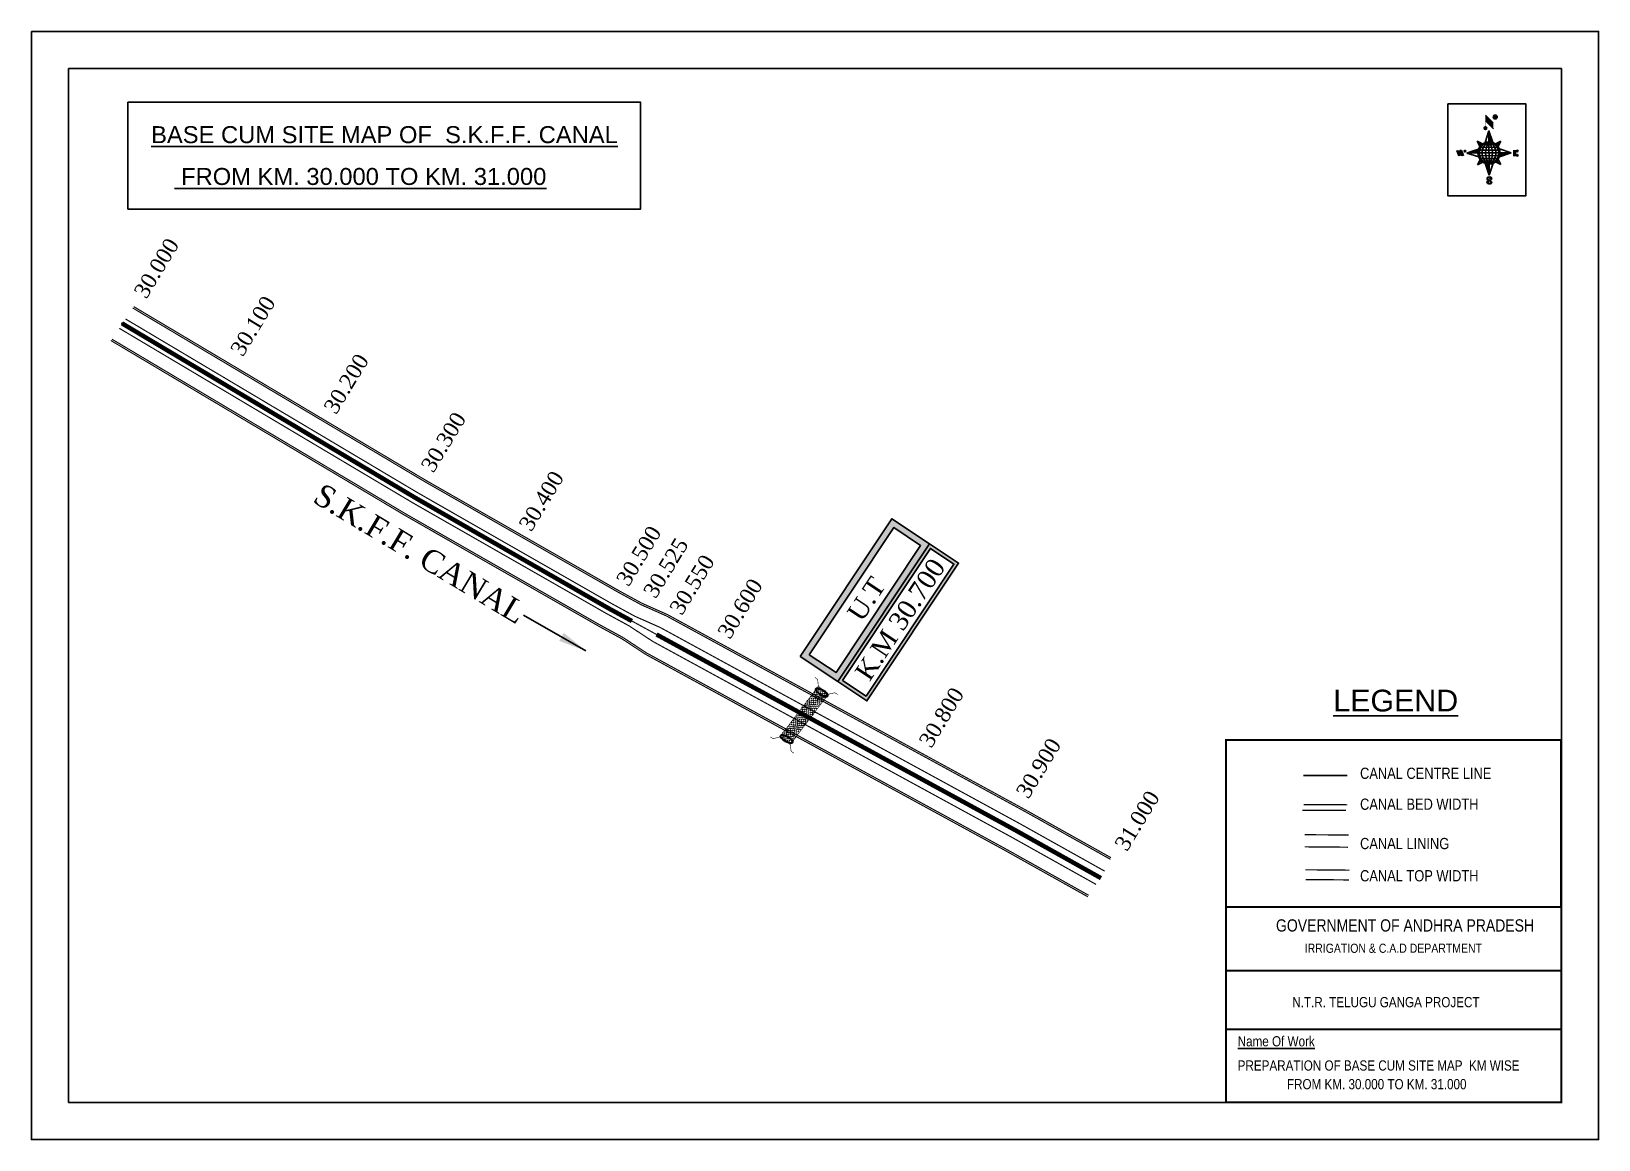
# Model space of a CAD drawing. Header units: inches. Extents: x 14 to 1413, y 13 to 1002.
import ezdxf
from ezdxf.enums import TextEntityAlignment as Align

# ---------------------------------------------------------------- set-up
doc = ezdxf.new("R2010")
doc.units = ezdxf.units.IN
doc.header["$MEASUREMENT"] = 0
doc.linetypes.add('ACAD_ISO02W100', pattern=[15, 12, -3])
doc.linetypes.add('ACAD_ISO03W100', pattern=[30, 12, -18])
for name, color, linetype in [('AQUADUCT', 1, 'Continuous'), ('bed with', 5, 'Continuous'), ('BLOCK', 7, 'Continuous'), ('bord', 1, 'Continuous'), ('C LINE COO', 6, 'Continuous'), ('cahnige', 7, 'Continuous'), ('FRAME 025', 7, 'Continuous'), ('laying', 4, 'Continuous'), ('lining', 4, 'Continuous'), ('STREAM', 4, 'Continuous'), ('TABLE', 7, 'Continuous'), ('TEXT', 7, 'Continuous'), ('TITLEBLOCK', 7, 'Continuous'), ('top of bund', 1, 'Continuous'), ('UT', 173, 'ACAD_ISO02W100'), ('V', 6, 'Continuous'), ('ZSTU', 7, 'Continuous')]:
    doc.layers.add(name, color=color, linetype=linetype)
doc.styles.add('5mm', font='times.ttf', dxfattribs={"height": 3})
doc.styles.add('A', font='arial.ttf')
doc.styles.add('ARIALN', font='ARIALN.TTF')
doc.styles.get("Standard").update_dxf_attribs({"font": 'arial.ttf'})
doc.dimstyles.get("Standard").update_dxf_attribs({"dimtxt": 0.18, "dimasz": 0.18, "dimexe": 0.18, "dimexo": 0.0625, "dimgap": 0.09, "dimtad": 0, "dimtih": 1, "dimtoh": 1, "dimdec": 4, "dimzin": 0, "dimdsep": 46, "dimtxsty": 'Standard', "dimcen": 0.09, "dimadec": 0, "dimazin": 0, "dimtfac": 1, "dimtdec": 4, "dimtofl": 0, "dimtmove": 0, "dimatfit": 3, "dimfxl": 1, "dimtolj": 1, "dimtzin": 0, "dimarcsym": 0})
pattern_1 = [(267.2971131487395, (-8720374.9383359, 50637915.13839893), (10.53672553373347, -0.4974314379093613), [])]
pattern_2 = [(357.2971131487395, (-8720374.9383359, 50637915.13839893), (0.4974314379093601, 10.53672553373348), [])]

# ---------------------------------------------------------------- blocks, each defined once
blk = doc.blocks.new('GGF')
at = {"layer": 'STREAM'}
h = blk.add_hatch(dxfattribs=at)
h.set_pattern_fill('DASH', color=256, scale=10, angle=-6.082734917303942, style=0)
h.set_pattern_definition([(353.9172650826961, (-115347.3726237068, 1016.387648081312), (1.375417949938526, 1.110506849590268), [1.25, -1.25])])
h.paths.add_polyline_path([(406186.8358267642, 1485623.894007653), (406186.3350356966, 1485618.16585714), (406185.8342446289, 1485612.437706626), (406242.6024607782, 1485608.895201602), (406242.8636284556, 1485614.639267362), (406243.1247961327, 1485620.383333121)])
at = {"layer": 'laying', "linetype": 'ByBlock', "extrusion": (0, 0, -1)}
for centre in [(406188.8340515448, 1485618.100544371), (406240.8092758137, 1485614.964376942)]:
    blk.add_ellipse(centre, major_axis=(0.4022038884711088, -6.365555352701567), ratio=0.3887167828476952, dxfattribs=at)
at = {"layer": 'laying', "linetype": 'ByBlock'}
for points in [[(406189.2044231551, 1485612.238788546), (406189.1301593552, 1485612.234096231), (406189.0528622998, 1485612.245618227), (406188.8631006061, 1485612.324588027), (406188.7519765225, 1485612.394145026), (406188.5122836892, 1485612.610022701), (406188.3845252309, 1485612.755754402), (406187.9901122551, 1485613.318903608), (406187.7273521348, 1485613.85898441), (406187.2895556467, 1485615.151754198), (406187.1131680161, 1485615.903753204), (406186.8806331598, 1485617.489787864), (406186.8243655579, 1485618.323341603), (406186.8412834518, 1485619.932858505), (406186.9146281564, 1485620.708349793), (406187.1740924141, 1485622.067517512), (406187.3614922329, 1485622.65073727), (406187.7140922088, 1485623.356040432), (406187.8630650354, 1485623.567618286), (406188.1141012118, 1485623.821781273), (406188.2175726035, 1485623.889167762), (406188.3951326545, 1485623.961233407), (406188.4694103668, 1485623.970225642), (406188.6399464445, 1485623.94807565), (406188.7398646418, 1485623.913414563), (406188.9754422541, 1485623.761023998), (406189.1085637353, 1485623.642922326), (406189.3815283708, 1485623.318037364), (406189.5211763898, 1485623.111945711), (406189.9516964495, 1485622.33059618), (406190.2214699374, 1485621.608086816), (406190.6248590543, 1485619.961048005), (406190.7595287117, 1485619.037350996), (406190.8632364098, 1485617.186895084), (406190.8321935693, 1485616.26108243), (406190.6143732872, 1485614.607066808), (406190.4262052957, 1485613.879561222), (406190.055177624, 1485613.01905299), (406189.9016287614, 1485612.765040143), (406189.6325239488, 1485612.445281366), (406189.5169377527, 1485612.35368761), (406189.3392356181, 1485612.260876767), (406189.2716159608, 1485612.243034084), (406189.2044231551, 1485612.238788546)], [(406241.179647424, 1485609.102621116), (406241.1053836241, 1485609.097928802), (406241.0280865688, 1485609.109450798), (406240.838324875, 1485609.188420597), (406240.7272007914, 1485609.257977597), (406240.4875079581, 1485609.473855271), (406240.3597494998, 1485609.619586973), (406239.965336524, 1485610.182736179), (406239.7025764037, 1485610.722816981), (406239.2647799156, 1485612.015586769), (406239.088392285, 1485612.767585774), (406238.8558574287, 1485614.353620435), (406238.7995898268, 1485615.187174174), (406238.8165077207, 1485616.796691076), (406238.8898524253, 1485617.572182364), (406239.149316683, 1485618.931350083), (406239.3367165019, 1485619.514569841), (406239.6893164777, 1485620.219873002), (406239.8382893043, 1485620.431450857), (406240.0893254807, 1485620.685613844), (406240.1927968724, 1485620.753000333), (406240.3703569234, 1485620.825065977), (406240.4446346357, 1485620.834058213), (406240.6151707135, 1485620.811908221), (406240.7150889107, 1485620.777247134), (406240.950666523, 1485620.624856569), (406241.0837880042, 1485620.506754897), (406241.3567526398, 1485620.181869935), (406241.4964006587, 1485619.975778282), (406241.9269207185, 1485619.194428751), (406242.1966942063, 1485618.471919387), (406242.6000833233, 1485616.824880576), (406242.7347529806, 1485615.901183567), (406242.8384606787, 1485614.050727655), (406242.8074178382, 1485613.124915001), (406242.5895975561, 1485611.470899379), (406242.4014295646, 1485610.743393793), (406242.0304018929, 1485609.882885561), (406241.8768530303, 1485609.628872714), (406241.6077482177, 1485609.309113937), (406241.4921620216, 1485609.21752018), (406241.314459887, 1485609.124709338), (406241.2468402297, 1485609.106866655), (406241.179647424, 1485609.102621116)]]:
    blk.add_open_spline(points, degree=3, knots=[0, 0, 0, 0, 0.1890722348827286, 0.1890722348827286, 0.3781444697654573, 0.3781444697654573, 0.567216704648186, 0.567216704648186, 0.9642381621637766, 0.9642381621637766, 1.361259619679367, 1.361259619679367, 1.758281077194958, 1.758281077194958, 2.155302534710549, 2.155302534710549, 2.552323992226139, 2.552323992226139, 2.807761081817867, 2.807761081817867, 3.012439963152372, 3.012439963152372, 3.217118844486876, 3.217118844486876, 3.421797725821381, 3.421797725821381, 3.626476607155885, 3.626476607155885, 3.831155488490389, 3.831155488490389, 4.280922883927905, 4.280922883927905, 4.730690279365422, 4.730690279365422, 5.180457674802938, 5.180457674802938, 5.630225070240454, 5.630225070240454, 5.896844194109022, 5.896844194109022, 6.112115499412711, 6.112115499412711, 6.283185307179586, 6.283185307179586, 6.283185307179586, 6.283185307179586], dxfattribs=at)
at = {"layer": 'UT', "ltscale": 0.2, "const_width": 0.4999999999999999}
for points in [[(406181.0067191261, 1485605.627956516), (406181.2043290924, 1485608.621441158), (406185.8342446289, 1485612.437706626), (406186.3350356966, 1485618.16585714), (406186.8358267643, 1485623.894007653), (406182.485284513, 1485628.02592998), (406182.4731358847, 1485631.025905382)], [(406186.8358267643, 1485623.894007653), (406243.1247961327, 1485620.383333121)], [(406247.6637609265, 1485627.388723734), (406247.5913202798, 1485624.389598469), (406243.1247961327, 1485620.383333121), (406242.8636284556, 1485614.639267362), (406242.6024607783, 1485608.895201602), (406247.1217425518, 1485604.948545771), (406247.2591485833, 1485601.95169416)], [(406185.8342446289, 1485612.437706626), (406242.6024607783, 1485608.895201602)]]:
    blk.add_lwpolyline(points, dxfattribs=at)
blk = doc.blocks.new('*X4')
at = {"color": 0, "linetype": 'Continuous'}
for p, q in [((6321.563175437702, 239.2074203663178), (6322.581924588794, 240.2261695174094)), ((6321.571094283617, 239.3921159075293), (6322.524536642279, 240.3455582661906)), ((6321.579013129532, 239.5768114487408), (6322.467148695763, 240.4649470149719)), ((6321.586931975447, 239.7615069899523), (6322.409760749248, 240.5843357637531)), ((6321.594850821361, 239.9462025311638), (6322.352372802732, 240.7037245125344)), ((6321.602769667276, 240.1308980723753), (6322.294984856217, 240.8231132613157)), ((6321.610688513191, 240.3155936135868), (6322.322610836808, 241.0275159372032)), ((6321.618607359106, 240.5002891547983), (6322.339575221931, 241.2212570176224)), ((6321.670405508729, 239.1378737420482), (6322.639312535309, 240.1067807686281)), ((6321.756101028845, 239.046792566867), (6322.694551492757, 239.9852430307802)), ((6321.767025283511, 240.8254837745006), (6322.356539607053, 241.4149980980416)), ((6321.841796548961, 238.9557113916858), (6322.784401525116, 239.8983163678416)), ((6321.927492069076, 238.8646302165046), (6322.874251557474, 239.8113897049031)), ((6322.013187589191, 238.7735490413234), (6322.964101589832, 239.7244630419646)), ((6322.075863133939, 241.3110983202248), (6322.373503992176, 241.6087391784607)), ((6322.098883109306, 238.6824678661422), (6323.053951622191, 239.637536379026)), ((6322.184578629423, 238.591386690961), (6323.143801654548, 239.5506097160875)), ((6322.270274149538, 238.5003055157798), (6323.233651686906, 239.463683053149)), ((6322.405772691616, 238.4590273625623), (6323.316199320379, 239.3694539913255)), ((6322.536564177177, 238.4130421528257), (6323.436926723143, 239.3134046987925)), ((6322.667355662737, 238.3670569430892), (6323.557654125907, 239.2573554062594)), ((6322.798147148297, 238.3210717333527), (6323.67838152867, 239.2013061137264)), ((6322.928938633857, 238.2750865236161), (6323.799108931434, 239.1452568211934)), ((6323.059730119417, 238.2291013138795), (6323.919836334197, 239.0892075286604)), ((6323.190521604977, 238.183116104143), (6324.040563736961, 239.0331582361274)), ((6323.334898284248, 238.1507160881169), (6324.161291139725, 238.9771089435944)), ((6323.500484499982, 238.1395256085544), (6324.282018542488, 238.9210596510615)), ((6323.666070715716, 238.1283351289918), (6324.389078986148, 238.8513433994243)), ((6323.83165693145, 238.1171446494292), (6324.558435473549, 238.8439231915289)), ((6324.097210919775, 238.2059219424567), (6324.727791960951, 238.8365029836336)), ((6324.341779298861, 238.2737136262468), (6324.897148448353, 238.8290827757383)), ((6324.586347677948, 238.341505310037), (6325.066504935754, 238.821662567843)), ((6324.830916057034, 238.4092969938271), (6325.235861423155, 238.8142423599477)), ((6325.075484436121, 238.4770886776172), (6325.405217910557, 238.8068221520524)), ((6325.401209342145, 238.6260368883443), (6325.574574397958, 238.7994019441571))]:
    blk.add_line(p, q, dxfattribs=at)
blk = doc.blocks.new('*X3')
at = {"color": 0, "linetype": 'Continuous'}
for p, q in [((6324.425409812192, 240.3018877878409), (6324.530098087213, 240.4065760628617)), ((6324.560821561592, 240.2605228419445), (6324.762767368324, 240.4624686486762)), ((6324.696233310992, 240.2191578960481), (6324.995436649435, 240.5183612344908)), ((6324.831645060392, 240.1777929501517), (6325.228105930546, 240.5742538203053)), ((6324.967056809793, 240.1364280042552), (6325.451206401633, 240.6205775960956)), ((6325.102468559193, 240.0950630583588), (6325.626700194168, 240.619294693334)), ((6325.231508829004, 240.0473266328736), (6325.802193986703, 240.6180117905725)), ((6325.335045025791, 239.9740861343645), (6325.976788801136, 240.6158299097086)), ((6325.438581222579, 239.9008456358553), (6326.100204563527, 240.5624689768027)), ((6325.542117419366, 239.8276051373462), (6326.223620325917, 240.5091080438968)), ((6325.645653616154, 239.754364638837), (6326.347036088308, 240.455747110991)), ((6325.749189812941, 239.6811241403279), (6326.470451850699, 240.4023861780851)), ((6325.852726009729, 239.6078836418188), (6326.593867613089, 240.3490252451792)), ((6325.951486090436, 239.5298670272285), (6326.71728337548, 240.2956643122733)), ((6326.036566250415, 239.4381704919113), (6326.840699137871, 240.2423033793674)), ((6326.121646410395, 239.346473956594), (6326.964114900262, 240.1889424464615)), ((6326.206726570374, 239.2547774212767), (6327.055858370612, 240.1039092215148)), ((6326.291806730354, 239.1630808859595), (6327.135785134496, 240.0070592901021)), ((6326.376886890333, 239.0713843506422), (6327.21571189838, 239.9102093586895)), ((6326.461967050313, 238.9796878153249), (6327.295638662264, 239.8133594272769)), ((6326.547047210292, 238.8879912800077), (6327.375565426148, 239.7165094958642)), ((6326.632127370272, 238.7962947446904), (6327.455492190032, 239.6196595644516)), ((6326.717207530251, 238.7045982093731), (6327.535418953916, 239.5228096330389)), ((6326.788410008449, 236.4777036487165), (6327.354219516036, 237.0435131563033)), ((6326.792225928501, 238.6028399123283), (6327.6153457178, 239.4259597016263)), ((6326.838137672734, 238.4719749612643), (6327.695272481684, 239.3291097702136)), ((6326.884049416966, 238.3411100102004), (6327.775199245568, 239.2322598388009)), ((6326.916746160023, 236.7828164955863), (6327.582476853365, 237.4485471889285)), ((6326.9299611612, 238.2102450591364), (6327.853734496604, 239.1340183945408)), ((6326.975872905432, 238.0793801080725), (6327.849127438164, 238.952634640804)), ((6327.003134980726, 237.9298654880686), (6327.844520379724, 238.7712508870673)), ((6327.012515933215, 237.7624697452613), (6327.839913321284, 238.5898671333306)), ((6327.021896885704, 237.5950740024541), (6327.835306262844, 238.4084833795939)), ((6327.031277838193, 237.4276782596467), (6327.830699204404, 238.2270996258572)), ((6327.040658790683, 237.2602825168395), (6327.826092145964, 238.0457158721205)), ((6327.045082311595, 237.087929342456), (6327.810734190693, 237.8535812215537))]:
    blk.add_line(p, q, dxfattribs=at)
blk = doc.blocks.new('H')
at = {"layer": 'bord', "extrusion": (0.0004278845142637609, 0.00479197890903182, 0.9999884268595202)}
h = blk.add_hatch(dxfattribs=at)
h.set_pattern_fill('LINE', color=8, scale=84.38768555040302, angle=-2.702886851260515, style=0)
h.set_pattern_definition(pattern_2)
h.paths.add_polyline_path([(-492.4668010775931, 785.5898788240738, -0.090992046448718), (-447.9625593584497, 775.2324968557805), (-486.4976985411486, 912.0312741750386)])
h = blk.add_hatch(dxfattribs=at)
h.set_pattern_fill('LINE', color=8, scale=84.38768555040302, angle=-92.70288685126052, style=0)
h.set_pattern_definition(pattern_1)
h.paths.add_polyline_path([(-624.8772989658173, 665.1175860036165, -0.09099204644210665), (-614.5199170010164, 709.6218277204316), (-751.3186943142209, 671.0866885515861)])
h = blk.add_hatch(dxfattribs=at)
h.set_pattern_fill('LINE', color=8, scale=84.38768555040302, angle=-92.70288685126052, style=0)
h.set_pattern_definition(pattern_1)
h.paths.add_polyline_path([(-245.5531129193259, 647.210278397426), (-371.9945082624909, 653.17938094493, -0.09099204644878103), (-382.3518902289215, 608.6751392250881)])
h = blk.add_hatch(dxfattribs=at)
h.set_pattern_fill('LINE', color=8, scale=84.38768555040302, angle=-2.702886851260515, style=0)
h.set_pattern_definition(pattern_2)
h.paths.add_polyline_path([(-504.4050061509479, 532.7070881242398, -0.090992046448718), (-548.909247870557, 543.064470092766), (-510.3741086877417, 406.2656927765347)])
at = {"layer": 'bord', "extrusion": (0.0004278845142637604, 0.00479197890903182, 0.9999884268595203)}
for p, q in [((-516.2384251924814, 1087.08582315594, -1217.145331720205), (-431.5311611755169, 993.9857607749291, -1216.735438367611)), ((-538.2690597721958, 773.6536562892143, -1215.633927328097), (-487.0181812191731, 906.212239655666, -1216.291082326422)), ((-519.3860571105615, 1020.408509141766, -1216.824464901347), (-434.678793075087, 927.3084467682056, -1216.414571548796)), ((-487.0181812191731, 906.212239655666, -1216.291082326422), (-492.9870239489828, 779.7722960542887, -1215.682623766277)), ((-487.0181812191731, 906.212239655666, -1216.291082326422), (-448.4827650671941, 769.4150330077391, -1215.652034309381)), ((-626.736305744329, 793.7732813858893, -1215.692487060367), (-566.811349663476, 760.1895317081362, -1215.557193835181)), ((-626.736305744329, 793.7732813858893, -1215.692487060367), (-584.1428260545363, 746.9596384149045, -1215.486379775655)), ((-598.946746484784, 730.9517588270828, -1215.4033350249), (-626.736305744329, 793.7732813858893, -1215.692487060367)), ((-421.3357812265749, 753.3219341966324, -1215.586531535218), (-358.5136001041974, 781.1110481221694, -1215.746578873753)), ((-358.5136001041974, 781.1110481221694, -1215.746578873753), (-405.3276889660046, 738.5181495659053, -1215.522440984547)), ((-358.5136001041974, 781.1110481221694, -1215.746578873753), (-392.0976094479556, 721.1868434431963, -1215.445049781629)), ((-864.6667208376457, 700.9117660832126, -1215.145683569252), (-846.8602190883248, 637.7003116968554, -1214.850391321915)), ((-846.885899517627, 700.0723706756253, -1215.149269383754), (-829.079397758178, 636.8609162860084, -1214.853977136408)), ((-829.1050781964441, 699.2329752675723, -1215.152855198257), (-811.2985764592304, 636.0215208844747, -1214.857562950931)), ((-829.1050781964441, 699.2329752675723, -1215.152855198257), (-811.3242568973801, 698.393579858588, -1215.156441012743)), ((-811.3242568973801, 698.393579858588, -1215.156441012743), (-793.5177551378147, 635.1821254740935, -1214.861148765422)), ((-751.8386587080895, 665.2704204607289, -1215.023166955395), (-615.0399729244527, 703.8051171880215, -1215.266361263119)), ((-751.8386587080895, 665.2704204607289, -1215.023166955395), (-625.3972626964678, 659.3013864478562, -1215.048666080719)), ((-619.2784603905748, 614.0198538512923, -1214.834293591338), (-751.8386587080895, 665.2704204607289, -1215.023166955395)), ((-639.398133254319, 525.5536567845847, -1214.401751538512), (-605.8141239105607, 585.4778614635579, -1214.703280630637)), ((-639.398133254319, 525.5536567845847, -1214.401751538512), (-592.5840443923953, 568.1465553403832, -1214.625889427719)), ((-576.5759521321743, 553.3427707091905, -1214.561798877043), (-639.398133254319, 525.5536567845847, -1214.401751538512)), ((-371.1754276144202, 512.8914235194679, -1214.455843351893), (-431.1003836950404, 546.475173198618, -1214.591136577086)), ((-371.1754276144202, 512.8914235194679, -1214.455843351893), (-413.7689073036308, 559.7050664918497, -1214.661950636613)), ((-398.9649868734996, 575.7129460782744, -1214.74499538736), (-371.1754276144202, 512.8914235194679, -1214.455843351893)), ((-246.0730746499612, 641.3942844460253, -1215.12516345687), (-382.8717604242847, 602.859587718267, -1214.881969149149)), ((-378.6332729603746, 692.6448510554619, -1215.314036820931), (-246.0730746499612, 641.3942844460253, -1215.12516345687)), ((-372.5144706616993, 647.363318458898, -1215.099664331546), (-246.0730746499612, 641.3942844460253, -1215.12516345687)), ((-213.4791469212505, 669.2951450282708, -1215.272811938016), (-216.710715676134, 600.8397693103179, -1214.943388670676)), ((-197.1518122339039, 599.9164343632292, -1214.947333066632), (-193.9202434780891, 668.3718100786209, -1215.276756333961)), ((-510.8935521394596, 400.4524652508553, -1213.857248085843), (-549.4289682914387, 537.2496718976181, -1214.496296102879)), ((-459.6426735860878, 533.0110486173071, -1214.514403084168), (-510.8935521394596, 400.4524652508553, -1213.857248085843)), ((-504.9247094094171, 526.8924088519998, -1214.465706645989), (-510.8935521394596, 400.4524652508553, -1213.857248085843))]:
    blk.add_line(p, q, dxfattribs=at)
at = {"layer": 'bord', "color": 8, "linetype": 'ByBlock', "extrusion": (0.0004278845142637604, 0.00479197890903182, 0.9999884268595203)}
for p, q in [((-386.4701403837535, 711.3830894059502, -1215.400477790083), (-605.4730712235323, 721.7215742594562, -1215.35631111762)), ((-410.8462962137419, 744.2142448802479, -1215.547375515144), (-578.1125475389999, 752.110393114388, -1215.51364266185)), ((-492.9872379411827, 779.772306161467, -1215.682623723144), (-504.9247094094171, 526.8924088519998, -1214.465706645989)), ((-372.5145726100891, 647.3634304928128, -1215.099664824794), (-625.3973747401615, 659.3012845208868, -1215.048665544341)), ((-378.0217974673142, 615.9429816137999, -1214.946740470406), (-622.87451776542, 627.5017590741627, -1214.897360629442)), ((-375.037429585529, 679.1629559395369, -1215.250969739694), (-619.8901498829364, 690.7217333998997, -1215.201589898729)), ((-392.4388761268347, 584.9431407540105, -1214.792019251512), (-611.441806967312, 595.2816256079823, -1214.747852579053)), ((-419.7993998112506, 554.5543218990788, -1214.634687707282), (-587.06565113744, 562.4504701336846, -1214.600954853988))]:
    blk.add_line(p, q, dxfattribs=at)
at = {"layer": 'bord', "extrusion": (0.0004278845142637604, 0.00479197890903182, 0.9999884268595203)}
for points, const_width, elevation in [([(-522.0131121619479, 959.550775259228), (-515.7175743466119, 1092.906934415961)], 1.60540055982536, -1212.142843617219), ([(-434.158262363472, 933.1277235058805), (-427.8627245295095, 1066.483882669366)], 1.60540055982536, -1212.142843617219), ([(-870.0736340994383, 707.00824508073), (-846.3658724653925, 705.889038352192)], 0.6421602239301444, -1212.142843617219), ([(-828.5594987093612, 642.6768581911618), (-855.2307305332708, 643.935965762368)], 0.6421602239301444, -1212.142843617219), ([(-828.5594987093612, 642.676858191162), (-820.953748198869, 677.9586989512691)], 0.6421602239301444, -1212.142843617223), ([(-810.7786774830411, 641.8374531447001), (-784.1074456587239, 640.5783455765209)], 0.6421602239301444, -1212.142843617222), ([(-792.9978562549747, 640.9980480956772), (-781.589230506466, 693.9208092413096)], 0.6421602239301444, -1212.142843617218), ([(-177.0730277270245, 604.8086065300355), (-225.9702860934822, 607.1169704015771)], 0.7063762463231584, -1212.142843617222), ([(-222.7385766651839, 675.5731321041832), (-173.8413183107752, 673.2647682324088)], 0.7063762463231584, -1212.142843617221), ([(-194.785239975681, 644.8497587676384), (-185.0057882997701, 644.3880859934699)], 0.7063762463231584, -1212.14284361722)]:
    blk.add_lwpolyline(points, dxfattribs=dict(at, const_width=const_width, elevation=elevation))
for points, const_width, elevation in [([(-413.6616245851993, 1073.140134249887, 1), (-397.6117714248124, 1057.729118476532, 1)], 22.25077962579039, -1212.14284361722), ([(-530.3419430367337, 949.5474510251247, 1), (-519.6420409089901, 939.2734405104861, 1)], 14.83385308386026, -1212.142843617223), ([(-775.9087905502321, 696.5833098740303, 1), (-769.4888492682775, 690.418903565154, 1)], 8.900311850316152, -1212.142843617216), ([(-180.1423226412179, 617.9784816729323, 1), (-173.0803872516442, 611.1976347345654, 1)], 9.790343035347762, -1212.142843617219), ([(-177.8339587833615, 666.8757400336997, 1), (-170.7720233739972, 660.0948930920731, 1)], 9.790343035347762, -1212.142843617223), ([(-489.8397168474219, 361.7280028313068, 1), (-498.0671858660056, 369.1142257457323, 1)], 11.05656073458609, -1212.142843617215), ([(-525.1949096693778, 321.5505605205689, 1), (-533.4223786795214, 328.9367834347616, 1)], 11.05656073458609, -1212.142843617218)]:
    blk.add_lwpolyline(points, format="xyb", close=True, dxfattribs=dict(at, const_width=const_width, elevation=elevation))
for points, elevation in [([(-537.0436544864716, 317.3909783906986), (-530.686771839954, 310.4778530870033), (-519.7848077441001, 306.8033377354246), (-504.8555995545785, 306.8996049665207), (-493.8614930827366, 309.9751672386152), (-486.3299612487816, 317.6739007300386), (-486.5193926708707, 325.7780890813514), (-490.6180678635317, 333.2605072774198), (-493.5031616341619, 336.2254691210802), (-502.816804350885, 340.8534958871466), (-522.4580017436219, 347.2728260433129), (-530.4257294404489, 351.5824209563287), (-533.6858260648524, 354.5525017987891), (-537.4013079778782, 362.629807892173), (-536.9549017110166, 373.3508360361672), (-530.0284934418471, 380.6827556172281), (-520.0052991440441, 384.0716307398478), (-503.5000552259427, 384.2213990291513), (-492.5323047870551, 379.8708521119993), (-487.1463343054379, 373.2710396641844)], -1212.142843617219), ([(-522.4539065143929, 347.5728294925347), (-526.1949835211592, 353.7751140225195), (-527.7518298353394, 360.6227161141025), (-527.9156661629893, 370.6019260344024), (-525.8991041315983, 375.4503632916039), (-521.3202371541029, 381.1640017041664), (-514.5251386848048, 384.3718976443916)], -1212.142843617221), ([(-504.8555995545785, 306.8996049665207), (-499.0047943263154, 312.3708361831504), (-496.9585419834797, 319.3942984564654), (-497.4612851235933, 326.5275708001649), (-501.2415295758961, 335.3559093211365), (-509.2361390522836, 343.1915685721062)], -1212.142843617219)]:
    blk.add_lwpolyline(points, dxfattribs=dict(at, elevation=elevation))
for centre, radius in [((-405.6366979898718, 1065.434626361347, -1212.142843617228), 22.25077962579068), ((-524.9919919744626, 944.4104457636145, -1212.142843617225), 14.83385308386045), ((-498.4359036135794, 659.1484834742021, -1212.142843617229), 126.5822129822759), ((-772.6988199003781, 693.5011067149355, -1212.142843617225), 8.900311850316273), ((-176.6113549475952, 614.5880582008385, -1212.142843617227), 9.7903430353479), ((-174.3029910778062, 663.4853165630027, -1212.142843617225), 9.7903430353479), ((-493.9534513636986, 365.4211142832808, -1212.142843617226), 11.05656073458623), ((-529.3086441806488, 325.2436719765011, -1212.142843617227), 11.05656073458623)]:
    blk.add_circle(centre, radius, dxfattribs=at)
at = {"layer": 'bord', "color": 8, "linetype": 'ByBlock', "extrusion": (0.0004278845142637604, 0.00479197890903182, 0.9999884268595203)}
for centre, radius, start, end in [((-481.5018944916621, 658.3490694805806, -1212.142843617225), 127.7124113124745, 94.925359787212, 259.6690604518324), ((-436.7958279077627, 656.2386032006533, -1212.142843617224), 140.8227119427793, 113.2864437035868, 241.3079765329169), ((-315.8862391595549, 650.5307512261786, -1212.142843617227), 222.3100112361417, 142.5891607921548, 212.0052594442485), ((-560.0761933124097, 662.0583738566748, -1212.142843617224), 140.8227119427793, 293.2864437035868, 61.30797653291689), ((-680.9857820597445, 667.7662258302183, -1212.142843617228), 222.3100112361417, 322.5891607921548, 32.00525944424854), ((-515.3701267285685, 659.9479075753505, -1212.142843617227), 127.7124113124745, 274.925359787212, 79.66906045183244)]:
    blk.add_arc(centre, radius, start, end, dxfattribs=at)
at = {"layer": 'bord', "extrusion": (0.0004278845142637604, 0.00479197890903182, 0.9999884268595203)}
for points in [[(-515.7175743148887, 1092.906934417125, -1212.142843617227), (-431.0104934413977, 999.8058030862261, -1212.142843617227), (-518.8653432401063, 1026.22885483189, -1212.142843617227), (-434.1582623484545, 933.1277235084416, -1212.142843617227)], [(-864.1466936911305, 706.7284433981881, -1212.142843617225), (-846.3658724649268, 705.889038353589, -1212.142843617225), (-846.34031992468, 643.5162632348297, -1212.142843617225), (-828.5594986876497, 642.6768581867381, -1212.142843617225)], [(-828.5850512369768, 705.049633307593, -1212.142843617229), (-810.804230031204, 704.2102282608984, -1212.142843617229), (-810.778677482168, 641.8374531481927, -1212.142843617229), (-792.9978562541016, 640.9980480994025, -1212.142843617229)], [(-193.4002216503151, 674.1881137788835, -1212.142843617225), (-196.6319310673212, 605.7319520774413, -1212.142843617225), (-212.9591249906118, 675.1114593302475, -1212.142843617225), (-216.1908344065701, 606.6552976257785, -1212.142843617225)]]:
    blk.add_solid(points, dxfattribs=at)
at = {"layer": 'bord', "extrusion": (0.0004278845142637604, 0.00479197890903182, 0.9999884268595203), "xscale": 7.977342409717546, "yscale": 7.977342408231451, "zscale": 7.977342408476333, "rotation": 138.0840426661453}
for name, p in [('*X3', (38300.50170925955, -31929.38484708802, -1212.14284361722)), ('*X4', (38314.39702652739, -31950.87734303279, -1212.142843617221))]:
    blk.add_blockref(name, p, dxfattribs=at)
blk = doc.blocks.new('KKKK')
at = {"layer": 'cahnige', "color": 1, "style": '5mm'}
blk.add_text('S.K.F.F. CANAL', height=20, rotation=19.17575196103324, dxfattribs=at).set_placement((317677.4122226578, 1602113.842723922))
at = {"layer": 'ZSTU', "color": 1}
blk.add_leader([(317936.5890996025, 1602216.386606737), (317876.4517492132, 1602194.156370309)], dimstyle='Standard', override={"dimasz": 25, "dimgap": 0.09, "dimtad": 0}, dxfattribs=at)

msp = doc.modelspace()

# ---------------------------------------------------------------- hatches: boundary and pattern name
at = {"layer": 'C LINE COO'}
h = msp.add_hatch(color=135, dxfattribs=at)
h.set_gradient(color1=(141, 177, 78), color2=(107, 135, 59), one_color=1, tint=0.3799999952316284)
h.paths.add_polyline_path([(708.4087106663488, 445.3233991858287), (783.7962838291411, 558.7201546853611), (807.7732911107001, 542.7799420863593), (732.3857179480825, 429.3831865872925)], flags=16)
h.paths.add_polyline_path([(700.482564135628, 443.727576318357), (782.2004609614365, 566.6463012159073), (815.6994376415374, 544.375764953831), (733.9815408155542, 421.4570400562806)])
h = msp.add_hatch(color=200, dxfattribs=at)
h.paths.add_polyline_path([(738.1833534341991, 422.3030184439121), (816.5454160292853, 540.1739523349532), (837.488649928068, 526.2506300070526), (759.1265873330982, 408.3796961150801)], flags=16)
h.paths.add_polyline_path([(733.9815408155542, 421.4570400562806), (815.6994376415374, 544.375764953831), (841.6904625465382, 527.0966083944512), (759.972565720555, 404.177883496668)])

# ---------------------------------------------------------------- linework, layer by layer
at = {"linetype": 'ByBlock'}
for points in [[(14.43641031504249, 1001.515670062668), (1412.775198899325, 1001.515670062668), (1412.775198899325, 12.69038384959269), (14.43641031504249, 12.69038384959269)], [(1379.481418218753, 45.9841645301057), (47.73019099561371, 45.9841645301057), (47.73019099561371, 968.2218893821554), (1379.481418218753, 968.2218893821554)]]:
    msp.add_lwpolyline(points, close=True, dxfattribs=at)
at = {"linetype": 'ByBlock', "elevation": -0.08800741064799672}
msp.add_lwpolyline([(1278.230030693287, 936.8530914640722), (1347.743896441766, 936.8530914640722), (1347.743896441766, 854.6682570990378), (1278.230030693287, 854.6682570990378)], close=True, dxfattribs=at)
at = {"layer": 'bed with'}
for points, const_width in [([(552.6783137627632, 479.7695163729804), (532.0739569349086, 491.0104030572547), (359.9507826549221, 589.4097253067156), (98.4265843512827, 744.9271135310845)], 1), ([(547.8890876146021, 470.9909451393614), (527.1973443143639, 482.279506276056), (354.9133185943343, 580.7707840266374), (92.97147727012508, 736.5365269048342)], 1), ([(972.0829031415038, 252.2478529821819), (896.8326425461552, 294.3483507746568), (575.6413071797566, 469.5770868609397)], 1), ([(964.4039399014424, 240.3873080137855), (890.0138587030802, 282.006558558598), (568.8884983108716, 457.1993014218023)], 1), ([(1188.641772248141, 311.4397708535398), (1185.14848290017, 311.486610167587), (1149.458392612053, 311.4615566317661)], 1.109792689352616), ([(1187.398300418105, 306.5508478199335), (1185.117320889431, 306.5814320369827), (1148.724627379036, 306.555885290887), (1148.462213169957, 306.5660590319166)], 1.109792689352616)]:
    msp.add_lwpolyline(points, dxfattribs=dict(at, const_width=const_width))
at = {"layer": 'BLOCK', "color": 4}
for p in [(95.19631806999551, 741.0307622392864), (182.7087636671482, 688.9908092840777), (267.4532057807652, 638.5968710192682), (353.2745733405451, 587.5625307047011), (441.4440704662107, 537.0622895317355), (528.3857869032059, 487.359476366706), (616.770114576792, 439.1079874240531), (796.8583692138769, 340.8592684540635), (882.9337174014059, 293.9001110600511)]:
    msp.add_point(p, dxfattribs=at)
at = {"layer": 'C LINE COO', "const_width": 4}
for points in [[(550.2837006886826, 475.3802307561709), (529.6356506246362, 486.6449546666553), (357.4320506246282, 585.0902546666765), (95.28067188459555, 740.9806005907448)], [(968.7699599873728, 246.0229963817837), (893.4232506246177, 288.1774546666274), (572.2649027453141, 463.388194141371)]]:
    msp.add_lwpolyline(points, dxfattribs=at)
at = {"layer": 'C LINE COO', "color": 105}
for points in [[(700.482564135628, 443.727576318357), (782.2004609614365, 566.6463012159073), (815.6994376415374, 544.375764953831), (733.9815408155542, 421.4570400562806)], [(708.4087106663488, 445.3233991858287), (783.7962838291411, 558.7201546853611), (807.7732911107001, 542.7799420863593), (732.3857179480825, 429.3831865872925)]]:
    msp.add_lwpolyline(points, close=True, dxfattribs=at)
at = {"layer": 'C LINE COO', "linetype": 'ACAD_ISO03W100', "ltscale": 0.05, "const_width": 1}
for points in [[(581.2447017731016, 479.848015204232), (558.3164823288668, 490.021473471701)], [(581.963085695285, 481.1648008892516), (559.0348662510502, 491.3382591567205)], [(572.2368982714821, 463.4034722265059), (550.3184746614412, 475.361259511832)], [(575.6413071797566, 469.5770868609397), (552.7130877355218, 479.7505451286415)], [(568.8884983108716, 457.1993014218023), (547.9238615873606, 470.9719738950225)], [(562.5667197953431, 445.6115873934904), (541.6020830718322, 459.3842598669434)], [(563.2851037175266, 446.92837307851), (542.3204669940156, 460.701045551963)]]:
    msp.add_lwpolyline(points, dxfattribs=at)
at = {"layer": 'C LINE COO'}
msp.add_point((704.7574544958758, 391.1057262547983), dxfattribs=at)
at = {"layer": 'FRAME 025', "lineweight": -3, "const_width": 1.816724091600401}
for points in [[(1080.421475541544, 369.2477666339109), (1379.07574989728, 369.2477666339109), (1379.07574989728, 220.282120740434), (1080.421475541544, 220.282120740434)], [(1080.42147554166, 220.282120740434), (1379.481418218753, 220.282120740434), (1379.481418218753, 45.9841645301057), (1080.42147554166, 45.9841645301057)]]:
    msp.add_lwpolyline(points, close=True, dxfattribs=at)
for points in [[(1080.42147554166, 163.3605850887688), (1379.481418218753, 163.3605850887688)], [(1080.42147554166, 111.0518682724068), (1379.481418218753, 111.0518682724068)], [(1080.42147554166, 45.9841645301057), (1379.481418218753, 45.9841645301057)]]:
    msp.add_lwpolyline(points, dxfattribs=at)
at = {"layer": 'lining'}
for points, const_width in [([(558.28170835605, 490.0404447162727), (537.779593700891, 501.225552290838), (365.8446156057749, 599.5172866046631), (104.8958235279411, 754.6925050641147)], 1), ([(542.2856930213153, 460.720016796069), (521.4917075483814, 472.0643570424726), (349.0194856434815, 570.6632227286899), (86.34433256566864, 726.8650351156683)], 1), ([(977.2626123674551, 262.7565836442372), (902.4907823309173, 304.5894124011247), (581.2447017731016, 479.848015204232)], 1), ([(957.7725999085802, 230.690725740671), (884.3557189183181, 271.7654969321301), (563.2851037175266, 446.92837307851)], 1), ([(1150.591444772318, 284.7636688108759), (1178.012063900939, 284.5590931984333), (1189.864956584991, 284.4229896826873)], 1.109792689352616), ([(1150.549221573513, 273.9289321479591), (1180.348611398133, 273.7014051926525), (1189.274416697792, 273.5988403744267)], 1.109792689352616)]:
    msp.add_lwpolyline(points, dxfattribs=dict(at, const_width=const_width))
at = {"layer": 'top of bund', "color": 1, "const_width": 1}
for points in [[(559.0000922782334, 491.3572304012923), (538.5110855939553, 502.5351868080178), (366.6002352148631, 600.8131277963256), (105.791370096848, 755.9051376065908)], [(541.5673090991319, 459.4032311110495), (520.7602156553172, 470.7547225252928), (348.2638660343933, 569.3673815370274), (85.34743221901464, 725.7126733815966)], [(977.7155652245843, 264.2219685340969), (903.2161848674865, 305.9023690197354), (581.963085695285, 481.1648008892516)], [(956.9670363925385, 229.4226170349138), (883.6303163817489, 270.4525403135194), (562.5667197953431, 445.6115873934904)]]:
    msp.add_lwpolyline(points, dxfattribs=at)
at = {"layer": 'top of bund', "const_width": 1.109792689352616}
for points in [[(1151.175093037308, 253.4585982693097), (1178.45653411222, 253.2589369944034), (1190.48328282911, 253.1208429815451)], [(1190.007643357325, 244.4036793354171), (1181.223067664773, 244.5046255834604), (1151.33258371282, 244.7292938508762)]]:
    msp.add_lwpolyline(points, dxfattribs=at)
at = {"layer": 'V', "color": 6, "const_width": 0.2543413728240561}
msp.add_lwpolyline([(1188.467903577256, 337.6493954306206), (1185.580769138409, 337.6881071961688), (1149.407116119981, 337.6627142107317)], dxfattribs=at)
at = {"layer": 'V', "color": 6}
msp.add_lwpolyline([(1149.407116119981, 337.6627142107317), (1188.467903577256, 337.6493954306206)], dxfattribs=at)
at = {"layer": 'ZSTU'}
msp.add_lwpolyline([(100.5232011835893, 938.2098401586262), (558.0085344613168, 938.2098401586262), (558.0085344613168, 842.9035447967907), (100.5232011835893, 842.9035447967907)], close=True, dxfattribs=at)
at = {"layer": 'ZSTU', "color": 200}
for points in [[(733.9815408155542, 421.4570400562806), (815.6994376415374, 544.375764953831), (841.6904625465382, 527.0966083944512), (759.972565720555, 404.177883496668)], [(738.1833534341991, 422.3030184439121), (816.5454160292853, 540.1739523349532), (837.488649928068, 526.2506300070526), (759.1265873330982, 408.3796961150801)]]:
    msp.add_lwpolyline(points, close=True, dxfattribs=at)

# ---------------------------------------------------------------- block references
at = {"layer": 'AQUADUCT', "color": 1, "xscale": 0.07807340295334138, "yscale": 0.07807340286672115, "zscale": 0.07807340292724047, "rotation": 3.078330652974644}
msp.add_blockref('H', (1356.618044299421, 844.2092430032061, 94.7527378122134), dxfattribs=at)
at = {"layer": 'laying', "color": 6, "linetype": 'ByBlock', "rotation": 236.3532408755625}
msp.add_blockref('GGF', (-1010954.388151454, 1161689.471171363), dxfattribs=at)
at = {"layer": 'ZSTU', "rotation": 309.8230563709107}
msp.add_blockref('KKKK', (-1433647.065133444, -781457.222741594), dxfattribs=at)

# ---------------------------------------------------------------- texts
at = {"layer": 'cahnige', "style": '5mm'}
for s, p in [('30.000', (116.9618576873896, 762.0525549074372)), ('30.100', (203.0302324898063, 710.4979174110775)), ('30.200', (286.2759490543382, 658.9056283893732)), ('30.300', (373.0323738547728, 606.8409055952651)), ('30.400', (460.3846836314757, 554.3396510250603)), ('30.500', (547.2743792782991, 505.3438980024511)), ('30.525', (571.391899667679, 494.6408307926467)), ('30.550', (594.7982876813609, 479.6499401644541)), ('30.600', (637.6677630370237, 458.3339137220027)), ('30.800', (817.3078455586789, 361.2498890239949)), ('30.900', (903.9554481900983, 315.948095071988)), ('31.000', (991.8692361665877, 269.0781868502235))]:
    msp.add_text(s, height=13.87570660934271, rotation=58.74552967843972, dxfattribs=at).set_placement(p)
at = {"layer": 'TABLE', "extrusion": (0.000201441454039347, 0.004806825185374128, 0.9999884268595202), "style": 'A'}
msp.add_text('%%ULEGEND', height=19.40127746327897, rotation=359.9999445039227, dxfattribs=at).set_placement((1231.743647836299, 404.4412863648544, 2.192230990812448), align=Align.MIDDLE)
at = {"layer": 'TEXT', "color": 6}
for s, p in [('%%UBASE CUM SITE MAP OF  S.K.F.F. CANAL', (121.2927905325765, 901.7652090733608)), ('%%U FROM KM. 30.000 TO KM. 31.000', (142.1696524709683, 864.467253986906))]:
    msp.add_text(s, height=15.15476846242562, dxfattribs=at).set_placement(p)
at = {"layer": 'TITLEBLOCK', "extrusion": (0.000201441454039347, 0.004806825185374128, 0.9999884268595202), "style": 'ARIALN'}
for s, height, p in [('CANAL CENTRE LINE', 10.00265461552418, (1199.919506139572, 334.534263524466, 1.849785420974553)), ('CANAL BED WIDTH', 10.00265461552418, (1199.919506140154, 306.9878149221815, 1.717372928327447)), ('CANAL LINING', 10.00265461552418, (1199.919506139513, 271.8688165475817, 1.548560092181102)), ('CANAL TOP WIDTH', 10.00265461552418, (1199.919506139746, 243.1340792663035, 1.410435637607532)), ('GOVERNMENT OF ANDHRA PRADESH ', 10.90034454960241, (1124.886691794043, 198.3726303676341, -0.2479002256126599)), ('IRRIGATION & C.A.D DEPARTMENT', 8.175258412201805, (1150.555198017999, 179.3811528016112, -0.2532923647249758)), ('N.T.R. TELUGU GANGA PROJECT', 9.083620458002006, (1139.43272782107, 130.8483511810731, -0.1947762820478821)), ('%%UName Of Work', 9.083620458002006, (1090.711505655567, 95.92599708206463, -0.3724585734344965)), ('PREPARATION OF BASE CUM SITE MAP  KM WISE', 9.083620458002006, (1090.711505655567, 74.33506200792412, -0.4762436229269429))]:
    msp.add_text(s, height=height, rotation=359.9999445039227, dxfattribs=at).set_placement(p)
at = {"layer": 'TITLEBLOCK', "style": 'ARIALN'}
msp.add_text(' FROM KM. 30.000 TO KM. 31.000', height=9.083620458002006, rotation=359.9999445045638, dxfattribs=at).set_placement((1131.772654378727, 57.6789597472379))
at = {"layer": 'ZSTU', "style": '5mm'}
for s, p in [('K.M 30.700', (762.2932878005073, 420.7400973287149)), ('U.T', (755.3713630178232, 473.700468553623))]:
    msp.add_text(s, height=16.84298922994374, rotation=56.38354595470387, dxfattribs=at).set_placement(p)

doc.saveas('drawing.dxf')
